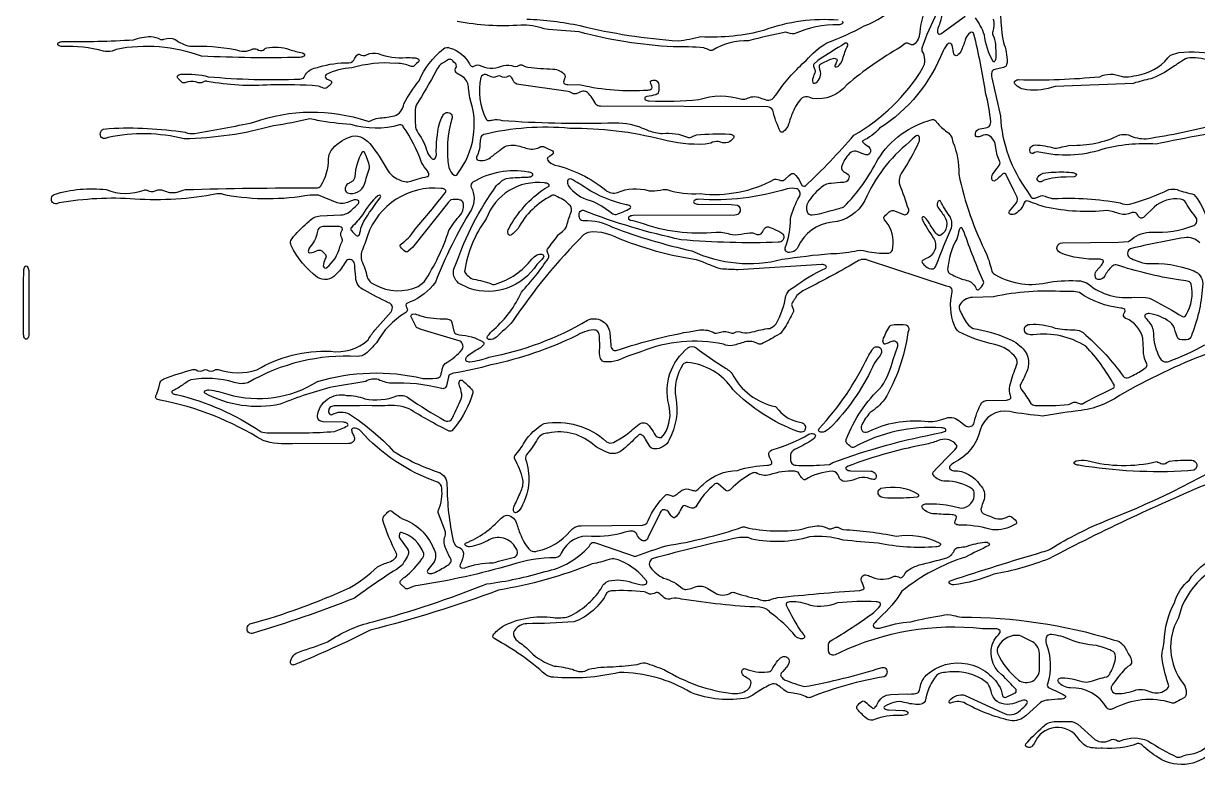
# Model space of a CAD drawing. Header units: metres. Extents: x 4.5 to 22.5, y 0.1 to 24.7.
# Drawn here: x 4.45 to 11.13, y 0.09 to 4.31 of the extents above; entities that cross this region are included whole.
import ezdxf

# ---------------------------------------------------------------- set-up
doc = ezdxf.new("R2010")
doc.units = ezdxf.units.M

msp = doc.modelspace()

# ---------------------------------------------------------------- linework, layer by layer
at = {"layer": 'Layer 1', "color": 0}
for points in [[(10.11172, 4.81127, 0.162), (10.02744, 4.20112, -0.1042), (10.0483, 4.08838, -0.1729), (10.03929, 4.06394), (10.02893, 4.0588), (9.97794, 4.04779, 0.2324), (9.96164, 4.03279, 0.1474), (9.9613, 4.00015), (10.01037, 3.78179, 0.1482), (10.16546, 3.35402), (10.18346, 3.32357, 0.2492), (10.20564, 3.31482), (10.21867, 3.31896), (10.24144, 3.32927, -0.1701), (10.27337, 3.32425, 0.0848), (10.31594, 3.31327, -0.0605), (10.69235, 3.28868, 0.1426), (10.74454, 3.28168, 0.0435), (10.96964, 3.36423, -0.1247), (11.01723, 3.36435, 0.03), (11.11224, 3.33678), (11.13083, 3.31473, -0.1203), (11.22404, 3.03666, -0.1629)], [(11.19144, 2.43217, 0.0406), (10.68864, 2.19247, -0.1293), (10.43656, 2.10423, 0.0078), (10.24951, 2.07627, -0.0202), (10.06395, 2.1012, 0.3982), (9.89577, 1.99533, -0.2188), (9.74542, 1.80959, 0.1077), (9.7216, 1.78849, 0.3521), (9.72293, 1.77608, 0.1646), (9.74467, 1.76522, -0.2633), (9.89321, 1.68488, -0.2877), (9.91774, 1.60147), (9.91038, 1.58297, 0.037), (9.90004, 1.54637, 0.3495), (9.92077, 1.51822, 0.0102), (9.95923, 1.50238, 0.2685), (10.05557, 1.5051, -0.2465), (10.07416, 1.50334, -0.0111), (10.10005, 1.47886, -0.3808), (10.09974, 1.46364), (10.07725, 1.45263, -0.1882), (9.94982, 1.43243, 0.0747), (9.7757, 1.45594, -0.1597), (9.7525, 1.46367, -0.2819), (9.75287, 1.478), (9.759, 1.49297, 0.2818), (9.75937, 1.5073, 0.1599), (9.73617, 1.51503, -0.0152), (9.63596, 1.5202, -0.2264), (9.56694, 1.55373, -0.3477), (9.56694, 1.56911, -0.1627), (9.59008, 1.5769, -0.0743), (9.73969, 1.56366), (9.78678, 1.55287, 0.4359), (9.86202, 1.63658, 0.2129), (9.8515, 1.66112, 0.147), (9.69784, 1.70554, -0.2248), (9.62881, 1.73948, -0.336), (9.62872, 1.75755), (9.65066, 1.78183), (9.72354, 1.85553, 0.0302), (9.75943, 1.89404, 0.3361), (9.75931, 1.91214, 0.3036), (9.67018, 1.94119, -0.0105), (9.60119, 1.91855, 0.0436), (9.14334, 1.79118), (9.13372, 1.78586, 0.4724), (9.13381, 1.77302, 0.159), (9.15695, 1.76531), (9.27217, 1.76247, -0.5244), (9.3018, 1.72299, -0.3085), (9.29379, 1.71612, -0.1233), (9.26954, 1.71943, 0.1712), (9.20615, 1.72469), (9.1852, 1.71693, -0.0692), (9.12534, 1.70421, -0.3436), (9.09078, 1.73298, 0.336), (9.0557, 1.76228, 0.1313), (8.89943, 1.71356, -0.2809), (8.88916, 1.71516, -0.0892), (8.86973, 1.7388), (8.86391, 1.75158, 0.1972), (8.83904, 1.76237, 0.1046), (8.69707, 1.74128, -0.1992), (8.62096, 1.7526, 0.1939), (8.60163, 1.75251, 0.0802), (8.49007, 1.67402, -0.0224), (8.46566, 1.65218, -0.3283), (8.44753, 1.65211), (8.40372, 1.6901, 0.328), (8.38559, 1.69007, 0.0907), (8.27654, 1.56014, -0.2492), (8.25435, 1.55138), (8.24133, 1.55553), (8.21887, 1.5658, 0.39), (8.1973, 1.55676, -0.0235), (8.18443, 1.53189, -0.0937), (8.15628, 1.49755, -0.3328), (8.14715, 1.49817, -0.0891), (8.12754, 1.52211, 0.3635), (8.08939, 1.54198, 0.1828), (8.07164, 1.52177), (8.00617, 1.38735, -0.1832), (7.98841, 1.36712, -0.2159), (7.97013, 1.3682, -0.1719), (7.94588, 1.3949, 0.0609), (7.93579, 1.41123, 0.2109), (7.91153, 1.42144, 0.0531), (7.87323, 1.41492, -0.0832), (7.6839, 1.3919, 0.3344), (7.51136, 1.29571), (7.50297, 1.28161, -0.1984), (7.47779, 1.27047, 0.0816), (7.22735, 1.22969, -0.0317), (6.69625, 1.11179, 0.1), (6.64099, 1.09462, -0.2465), (6.6224, 1.09638), (6.59651, 1.12095, -0.3279), (6.59691, 1.13871, -0.1015), (6.62048, 1.16011, 0.0763), (6.71818, 1.26385, 0.2534), (6.72808, 1.29404, 0.2346), (6.60105, 1.4147, 0.3426), (6.58967, 1.40331, 0.1779), (6.59347, 1.37692), (6.63484, 1.32306, -0.2894), (6.63858, 1.28352, -0.0298), (6.61779, 1.24878), (6.60798, 1.23022), (6.57231, 1.20405, 0.0176), (6.33394, 1.04029, -0.0241), (5.75108, 0.83994, -0.2274), (5.72917, 0.84638, -0.4691), (5.7391, 0.89328, 0.0387), (6.30622, 1.09895, 0.0626), (6.46471, 1.21886, -0.0475), (6.53042, 1.24535, 0.0949), (6.5639, 1.26539, 0.3766), (6.5734, 1.29404, -0.0461), (6.49618, 1.48403, -0.2251), (6.50335, 1.50804, -0.026), (6.52968, 1.5357, -0.3218), (6.54753, 1.53539), (6.55898, 1.52601, 0.0509), (6.60752, 1.4918, -0.2117), (6.78198, 1.32739, -0.3041), (6.78337, 1.24102, -0.0094), (6.7515, 1.20077), (6.74853, 1.19223, 0.3456), (6.75982, 1.18094, 0.1626), (6.78683, 1.18421, 0.0186), (6.85833, 1.22332, 0.1107), (6.88215, 1.24445, 0.2425), (6.88277, 1.26311, -0.0429), (6.85084, 1.3308, -0.1783), (6.84679, 1.38509, 0.1316), (6.85196, 1.41785), (6.81273, 1.52218, -0.2604), (6.81273, 1.54164, 0.1315), (6.8308, 1.66687, 0.3032), (6.80673, 1.70025, -0.1267), (6.36843, 1.9919, 0.1589), (6.33883, 2.00721, 0.2236), (6.31838, 2.00214, 0.2536), (6.31683, 1.99694, 0.0558), (6.32413, 1.97476, -0.058), (6.33341, 1.95066, -0.2248), (6.32661, 1.92913, -0.1723), (6.30214, 1.92006), (5.98162, 1.91867, -0.0868), (5.81366, 1.93634, 0.091), (5.2278, 2.16741, -0.1598), (5.20472, 2.1753, -0.2762), (5.20398, 2.19132, 0.0516), (5.22065, 2.2372), (5.22854, 2.26944, -0.1865), (5.24921, 2.28806, -0.0281), (5.41491, 2.34044, -0.203), (5.43205, 2.33945, 0.3111), (5.47883, 2.33961, -0.1815), (5.4943, 2.33961, 0.3111), (5.54107, 2.33945, -0.2002), (5.55821, 2.34044, 0.1562), (5.77824, 2.33852, -0.1475), (6.19791, 2.44476, 0.2262), (6.41104, 2.51007, -0.0101), (6.44906, 2.56486), (6.54212, 2.66872, 0.2052), (6.54852, 2.70343, 0.1829), (6.52829, 2.72119, -0.0211), (6.39071, 2.79182, -0.3024), (6.34127, 2.86493, -0.0105), (6.33589, 2.93531, 0.5186), (6.29502, 2.9651, 0.1276), (6.27701, 2.94369, -0.0906), (6.22693, 2.87993, -0.3748), (6.12347, 2.86511, -0.1246), (5.9742, 3.04696, -0.1685), (5.97123, 3.0749), (5.98707, 3.0985, -0.0339), (6.07617, 3.18525, -0.1833), (6.13906, 3.21517), (6.25718, 3.2208, 0.2026), (6.31906, 3.24982, 0.0594), (6.35628, 3.28614, 0.3468), (6.35628, 3.30152, 0.2588), (6.33156, 3.30566), (6.30263, 3.29545, -0.1822), (6.23621, 3.28831), (6.1291, 3.33329), (6.08143, 3.33341, -0.0902), (5.60202, 3.33292, 0.1426), (5.54983, 3.33991, -0.0663), (5.08437, 3.3108, 0.0588), (4.65307, 3.28902), (4.63733, 3.284, -0.2274), (4.61542, 3.29044, -0.4723), (4.62545, 3.33725, -0.1045), (4.92115, 3.36413, 0.1819), (5.13647, 3.36138, -0.1994), (5.15361, 3.36039, 0.2509), (5.2003, 3.35822), (5.21518, 3.36311, -0.1282), (5.2566, 3.35603, 0.1613), (5.32482, 3.35006, -0.0334), (5.37141, 3.36416, -0.0086), (6.11654, 3.37422, 0.1991), (6.14172, 3.38536, 0.1463), (6.18631, 3.53918, -0.1336), (6.20094, 3.58642, -0.1458), (6.3065, 3.66308, -0.2384), (6.368, 3.66398, -0.0927), (6.42155, 3.62704, -0.0417), (6.52003, 3.47801, 0.1562), (6.58654, 3.4218, 0.2028), (6.65504, 3.41193), (6.69665, 3.42551, -0.0197), (6.74962, 3.43863, 0.323), (6.75692, 3.44912, 0.1679), (6.74912, 3.47062, -0.056), (6.71509, 3.51928, 0.0723), (6.61207, 3.72236, 0.3789), (6.59047, 3.7326, -0.1451), (6.31333, 3.73538, -0.0269), (6.12298, 3.75719, 0.0864), (6.0792, 3.76685, -0.0248), (5.87405, 3.72768, -0.065), (5.36501, 3.65331, 0.1153), (4.93151, 3.66027), (4.91576, 3.65525, -0.2274), (4.89386, 3.66169, -0.4731), (4.90391, 3.7085), (4.93835, 3.71264, -0.0499), (5.3711, 3.69086, 0.1426), (5.42329, 3.68387, 0.0096), (5.76163, 3.74729, -0.1692), (6.40494, 3.75524, 0.2603), (6.42443, 3.75524), (6.43712, 3.7614, -0.0992), (6.4808, 3.77186, 0.0277), (6.56093, 3.78331, 0.2728), (6.61556, 3.85242, -0.0452), (6.70182, 3.98273, -0.1231), (6.84008, 4.16514, -0.2896), (6.87961, 4.16894, -0.2048), (6.98839, 4.07913, 0.3394), (7.01033, 4.06502, -0.2042), (7.04321, 4.07294, 0.2236), (7.17009, 4.067, -0.1421), (7.22689, 4.06979, 0.2509), (7.27357, 4.07195, -0.1994), (7.29071, 4.07294, 0.0543), (7.32162, 4.06013, 0.0191), (7.46371, 4.05054, -0.2127), (7.53187, 4.01592, -0.2438), (7.5315, 3.9994), (7.52537, 3.98397, 0.2805), (7.525, 3.96961, 0.1599), (7.5482, 3.96188), (7.62301, 3.95983, 0.073), (8.00367, 3.93094, 0.1599), (8.02687, 3.93867, 0.2819), (8.0265, 3.953), (8.02034, 3.96797, -0.2879), (8.01985, 3.98223, -0.4778), (8.06437, 3.97048, -0.1115), (8.06434, 3.91952, -0.2386), (8.04893, 3.90405, -0.0059), (7.99856, 3.89378), (7.989, 3.88951, 0.4745), (7.98913, 3.87677, 0.159), (8.01227, 3.86906, 0.0341), (8.29333, 3.87621, -0.1585), (8.53963, 3.87899, 0.1494), (8.57171, 3.88506, -0.2313), (8.65304, 3.88295), (8.67139, 3.8768, 0.2358), (8.71155, 3.87983, 0.1044), (8.74536, 3.9216, -0.056), (8.90515, 4.0997, -0.0773), (9.02204, 4.19938, 0.0371), (9.23513, 4.29566, 0.2298), (9.5434, 4.6159, 0.3897)], [(9.60861, 4.43915, 0.1135), (9.55135, 4.25816, -0.2237), (9.51747, 4.18908, -0.2401), (9.50092, 4.18945), (9.48499, 4.19558, 0.2387), (9.46834, 4.19604), (9.44282, 4.17535, 0.045), (9.137, 3.96067, -0.2708), (8.94076, 3.88339), (8.92236, 3.88948, 0.2358), (8.8822, 3.88645, 0.1108), (8.82933, 3.8041, 0.0403), (8.80498, 3.7365, -0.1526), (8.77503, 3.69414, -0.3499), (8.75956, 3.69405, -0.0671), (8.71514, 3.81622, 0.2943), (8.68435, 3.83528), (7.73377, 3.83828, -0.1984), (7.70858, 3.84942, 0.0877), (7.6597, 3.91745, 0.1905), (7.63551, 3.92419, 0.0551), (7.59981, 3.91108, -0.1915), (7.58057, 3.90993, 0.0525), (7.54963, 3.92271), (7.26971, 3.962, -0.3205), (7.23564, 3.98845, 0.1482), (7.21934, 4.00983, 0.2598), (7.2112, 4.01063, -0.3304), (7.16492, 4.01023, 0.18), (7.14945, 4.01023), (7.13374, 4.0037, -0.1829), (7.10518, 4.00903, 0.0604), (7.08096, 4.01843, 0.3748), (7.05339, 4.00172, 0.1697), (7.08359, 3.76552, 0.247), (7.09361, 3.75821, 0.1178), (7.11842, 3.76041, -0.1432), (7.17473, 3.75787, 0.0238), (7.77587, 3.74386, -0.0864), (7.9439, 3.72626, 0.0068), (8.01016, 3.69971, 0.0889), (8.08729, 3.68409, -0.1253), (8.23025, 3.66243, 0.2599), (8.24974, 3.66243, -0.0523), (8.28068, 3.67521, -0.0364), (8.46773, 3.68065, -0.1627), (8.49087, 3.67286, -0.347), (8.4909, 3.65751, -0.3716), (8.41767, 3.63465, 0.1799), (8.37226, 3.63363, -0.0848), (8.32969, 3.62265, -0.0796), (8.08389, 3.64969, 0.0609), (7.55937, 3.71298, 0.0819), (7.06942, 3.67765, 0.2337), (7.05339, 3.66144, 0.0629), (7.04847, 3.62661, -0.128), (7.02929, 3.55267, 0.4346), (7.03882, 3.53163, 0.2248), (7.10809, 3.54676, -0.0122), (7.15938, 3.58701, -0.2507), (7.24796, 3.61683, -0.0399), (7.31887, 3.59753, 0.1993), (7.39494, 3.60885, -0.2016), (7.41418, 3.60767, 0.0129), (7.46056, 3.58543, -0.275), (7.46555, 3.57204, -0.275), (7.45617, 3.56127), (7.44602, 3.5552, 0.1293), (7.43237, 3.54261, 0.2885), (7.43231, 3.53373, 0.1392), (7.4746, 3.50378, -0.1173), (7.76387, 3.36116, 0.2543), (7.83159, 3.34839, -0.1723), (8.00577, 3.35931, 0.0953), (8.02526, 3.3568, 0.0284), (8.09014, 3.36466), (8.11142, 3.36466, 0.0912), (8.30194, 3.3418, 0.1546), (8.72522, 3.42325, -0.182), (8.75845, 3.41602, 0.2714), (8.78567, 3.42452), (8.8081, 3.44457), (8.81878, 3.45354, -0.3301), (8.83681, 3.45351), (8.84696, 3.44395, -0.0756), (8.87793, 3.3942, 0.4253), (8.89887, 3.38468, 0.0297), (9.17666, 3.67351, 0.126), (9.56805, 4.05453, 0.2747), (9.56617, 4.15186, -0.1879), (9.56617, 4.17129, -0.0374), (9.65134, 4.37201)], [(9.67655, 4.35902, -0.0717), (9.65681, 4.28691, 0.1288), (9.65248, 4.25922, 0.3456), (9.66377, 4.24792), (9.67231, 4.25089), (9.80989, 4.35092, -0.4043)], [(9.10962, 4.32264, -0.4478), (9.11154, 4.30934, -0.1754), (9.08834, 4.3016, 0.111), (8.83753, 4.25024, -0.1176), (8.78982, 4.2603, 0.0141), (8.57672, 4.21157, 0.1482), (8.37337, 4.15753, -0.194), (8.354, 4.15743, 0.0523), (8.32307, 4.17021, 0.0327), (8.14719, 4.17705, -0.0534), (7.61271, 4.26132, -0.0073), (7.41322, 4.2784, 0.1001), (7.28016, 4.30002, -0.0644), (6.91946, 4.32044, 0.1873)], [(7.31422, 4.33409, -0.0438), (7.61766, 4.29721, 0.043), (8.1767, 4.21095, 0.0373), (8.30552, 4.23527, 0.0805), (8.66975, 4.27323, -0.108), (9.08648, 4.33034, -0.159)], [(9.86759, 4.34077, -0.0736), (9.91755, 4.24585, 0.0892), (9.96603, 4.09624, 0.4724), (9.97887, 4.09633, 0.1593), (9.98654, 4.11947, 0.0084), (9.98469, 4.18924, 0.1098), (9.96835, 4.24468, -0.1684), (9.96925, 4.26485, 0.1468), (9.97123, 4.33362)], [(11.14608, 3.06175, 0.2427), (11.05735, 3.09089, 0.0179), (10.75098, 3.02797, 0.3632), (10.73585, 2.99004, 0.1829), (10.75608, 2.97228, 0.0662), (10.84246, 2.9432, -0.1117), (11.11075, 2.90217, -0.3125), (11.16198, 2.82966, -0.0827), (11.10079, 2.54222, -0.2384), (11.0808, 2.51196, -0.1126), (11.02982, 2.51196, -0.1964), (11.02048, 2.51997, -0.0556), (11.00556, 2.55926, 0.1891), (10.97515, 2.61198, 0.1088), (10.85787, 2.65907, 0.1771), (10.83535, 2.65192, 0.3372), (10.83525, 2.63645, -0.0063), (10.85524, 2.61155, -0.1834), (10.88153, 2.54918, 0.1301), (10.91789, 2.40829, 0.192), (10.93651, 2.38781, 0.1629), (10.96918, 2.387, 0.0355), (11.17386, 2.48068, 0.0932)], [(11.23432, 1.70867, 0.0231), (10.28645, 1.26434, -0.0484), (9.97256, 1.17605, -0.0624), (9.74467, 1.11572, -0.1614), (9.72163, 1.12333, -0.4802), (9.7216, 1.13611), (9.73038, 1.14109, -0.0052), (10.24772, 1.30308, 0.0995), (10.29369, 1.31898, -0.0429), (10.62219, 1.48548, 0.0481), (11.44512, 1.90005, 0.0641)], [(11.38588, 1.2576, 0.3134), (11.02437, 0.92861, 0.309), (11.0516, 0.55492, -0.1743), (11.06858, 0.49907, -0.2122), (11.05813, 0.47457), (11.04461, 0.46681, 0.0077), (11.00303, 0.44499, -0.1952), (10.98369, 0.44493, 0.2004), (10.65489, 0.41192), (10.6392, 0.40691, -0.2565), (10.61662, 0.41545, 0.2773), (10.4094, 0.52992, -0.2235), (10.34038, 0.56373, -0.3477), (10.34038, 0.57911, -0.1651), (10.36342, 0.58681, -0.0868), (10.47455, 0.56568, 0.1227), (10.52223, 0.56568, -0.03), (10.61724, 0.59325, 0.1589), (10.63577, 0.61531, 0.1186), (10.6664, 0.70846, 0.3099), (10.64298, 0.74119, 0.0634), (10.55688, 0.77052, -0.0812), (10.40587, 0.80486, 0.0751), (10.30096, 0.83369, 0.3537), (10.27101, 0.81529, 0.1476), (10.27067, 0.78265, -0.1746), (10.27773, 0.55173, 0.3833), (10.28797, 0.53017, -0.0111), (10.37818, 0.48648, -0.4718), (10.37806, 0.47364, -0.1587), (10.35492, 0.46594, 0.0149), (10.28456, 0.46065, 0.1356), (10.23825, 0.44626), (10.15633, 0.37353, -0.2484), (10.06522, 0.34429, -0.072), (9.80271, 0.44586, 0.2019), (9.72608, 0.44218, -0.4897), (9.71822, 0.45007), (9.72156, 0.4582, -0.3031), (9.81066, 0.48704), (10.02033, 0.39027, 0.3694), (10.12446, 0.40369, 0.0596), (10.16162, 0.43989, 0.3434), (10.16162, 0.45527, 0.221), (10.14105, 0.46043, 0.0194), (10.1077, 0.44899, -0.2533), (9.9914, 0.45254, -0.1634), (9.95709, 0.51101, 0.0874), (9.93831, 0.55411), (9.90357, 0.58124, 0.1661), (9.69567, 0.61763, 0.2675), (9.635, 0.58548, 0.0955), (9.58139, 0.45412, -0.2969), (9.5507, 0.43516, -0.0626), (9.46361, 0.44691, 0.1532), (9.40368, 0.44713, 0.0467), (9.35028, 0.42461, 0.4724), (9.35038, 0.41177, 0.1586), (9.37342, 0.40406), (9.45782, 0.40128, -0.1586), (9.48087, 0.39358, -0.4821), (9.48087, 0.38083), (9.47202, 0.37591, -0.0684), (9.4379, 0.37204, 0.1146), (9.29367, 0.34995, -0.234), (9.25323, 0.35268, -0.0522), (9.19556, 0.40904, -0.3223), (9.19526, 0.4269, -0.0906), (9.22124, 0.45288, -0.3211), (9.23903, 0.4526), (9.24971, 0.44363, 0.0141), (9.28275, 0.41461, 0.3186), (9.29246, 0.4152, 0.1037), (9.30991, 0.43649, -0.2995), (9.3875, 0.49267), (9.47351, 0.49558, 0.0889), (9.53424, 0.5, 0.2344), (9.55045, 0.516), (9.55394, 0.53122, -0.155), (9.58798, 0.60209, -0.5007), (10.01559, 0.51745, -0.0084), (10.02299, 0.4854, 0.4437), (10.04418, 0.47711, -0.0139), (10.09028, 0.49932, 0.4337), (10.09974, 0.52014, 0.0135), (10.01912, 0.60401, -0.3659), (9.97497, 0.80173, -0.0092), (10.00693, 0.84208, 0.3392), (10.00681, 0.85755, 0.1627), (9.98367, 0.86534, 0.0133), (9.90809, 0.86661, 0.1377), (9.09431, 0.72946, -0.1075), (9.06139, 0.71622, -0.2285), (9.03945, 0.72269), (9.03441, 0.73302, -0.0742), (9.03231, 0.77157, -0.1873), (9.04159, 0.79499, 0.0212), (9.29023, 0.95853, 0.0327), (9.32631, 0.99676, 0.3433), (9.32618, 1.01223, 0.1627), (9.30304, 1.02003, 0.0417), (9.08385, 1.01288, -0.1528), (8.92916, 0.99908, 0.1034), (8.81655, 1.01994, 0.1653), (8.79347, 1.01223, 0.2912), (8.79285, 0.99621, 0.0319), (8.87252, 0.85504, 0.0061), (8.89318, 0.82952), (8.89615, 0.82098, -0.3456), (8.88486, 0.80969, -0.2307), (8.84377, 0.82373, 0.0726), (8.7018, 0.95729, 0.2182), (8.64058, 0.98888, -0.0312), (8.19566, 1.03537, 0.1432), (8.13933, 1.03791, -0.2575), (8.09654, 1.04234, 0.0139), (8.06347, 1.07142, 0.2376), (8.04689, 1.07092, -0.1826), (8.01366, 1.06365, 0.0543), (7.98275, 1.07646, 0.0372), (7.79564, 1.08175, 0.1984), (7.77046, 1.07061, -0.1883), (7.58251, 0.90547, -0.0151), (7.31472, 0.89492, 0.2303), (7.2466, 0.85888, 0.2516), (7.24066, 0.82407, 0.1347), (7.27005, 0.79004, -0.0625), (7.33545, 0.73556, 0.1193), (7.47021, 0.65382, -0.0497), (7.57413, 0.63554, 0.2726), (7.66843, 0.63548, -0.0607), (7.80687, 0.65017, 0.0146), (7.9439, 0.66344, -0.0874), (7.98767, 0.6731, -0.0075), (8.09933, 0.63322, 0.1097), (8.48614, 0.49774, 0.159), (8.5606, 0.51241, 0.3547), (8.59046, 0.56871, 0.1405), (8.58631, 0.57419, 0.0294), (8.55955, 0.5921, -0.0928), (8.54226, 0.60714, -0.3845), (8.54572, 0.63628, -0.2905), (8.55921, 0.63885, 0.1317), (8.68435, 0.62078, 0.1987), (8.70954, 0.63192, -0.0191), (8.73676, 0.67619, -0.181), (8.76962, 0.70592, -0.4156), (8.80628, 0.69166, -0.2308), (8.80071, 0.65791, -0.0122), (8.76241, 0.6128, 0.3348), (8.76256, 0.59476, 0.1019), (8.78561, 0.57413, 0.0176), (8.89467, 0.53682, 0.0311), (9.33673, 0.64603, -0.2274), (9.35864, 0.63959, -0.4723), (9.34861, 0.59278, 0.0555), (8.93024, 0.47596, -0.194), (8.91088, 0.47587, 0.0918), (8.83097, 0.49929), (8.80516, 0.50368, -0.1252), (8.76993, 0.52546, 0.009), (8.74276, 0.54548, 0.2885), (8.70319, 0.54925, 0.0244), (8.62935, 0.50808, -0.0432), (8.57199, 0.47287, -0.1405), (8.24829, 0.50378, 0.1391), (7.83979, 0.61682, -0.0755), (7.46817, 0.58991, -0.1408), (7.42176, 0.60537, 0.0581), (7.13237, 0.8086, -0.4326), (7.12275, 0.82952, -0.0613), (7.17618, 0.8792, -0.1558), (7.46573, 0.92944, 0.0896), (7.55272, 0.93526, 0.1349), (7.73652, 1.09174, -0.2389), (7.78259, 1.13852, -0.1365), (7.91265, 1.12976, 0.0723), (7.97338, 1.11628, 0.1769), (7.9959, 1.12342, 0.3448), (7.99599, 1.13889, 0.1236), (7.85198, 1.25113, 0.1969), (7.78299, 1.2606, -0.042), (7.68603, 1.23505, -0.0551), (7.15437, 1.08611), (7.15437, 1.08611, -0.0291), (6.42322, 0.8582, -0.0224), (5.99131, 0.66162, -0.2901), (5.97537, 0.66214, -0.2245), (5.9703, 0.68259, -0.2572), (6.02029, 0.73528, 0.013), (6.18101, 0.79103, -0.094), (6.43795, 0.90534, 0.0279), (7.08789, 1.12166, 0.0416), (7.4196, 1.19213, 0.1672), (7.66917, 1.33494), (7.67755, 1.34896, -0.2564), (7.70014, 1.3575, -0.0051), (7.92091, 1.28024, 0.2604), (7.94034, 1.28024, -0.0143), (8.10879, 1.33825, 0.0415), (8.53963, 1.44322, -0.2603), (8.55912, 1.44322, 0.0902), (8.88115, 1.43215, -0.0835), (8.98002, 1.45142, -0.1072), (9.0346, 1.4349, 0.1991), (9.05174, 1.43589), (9.06795, 1.44226, -0.1991), (9.08509, 1.44325, 0.0543), (9.11599, 1.43045, -0.0347), (9.4164, 1.39345, -0.1606), (9.66659, 1.35273, -0.4724), (9.6665, 1.33989, -0.159), (9.64335, 1.33219, -0.0711), (9.31427, 1.3532, -0.0074), (9.11479, 1.37027, 0.1029), (8.92424, 1.38902, -0.1241), (8.59655, 1.37643), (8.57409, 1.38605), (8.52465, 1.38605, 0.0137), (8.02848, 1.26453, 0.4616), (8.01975, 1.21466, 0.1147), (8.09388, 1.15371, -0.1196), (8.2013, 1.09518, 0.16), (8.21986, 1.0902, 0.0735), (8.26014, 1.09852), (8.27864, 1.10588, -0.2393), (8.34491, 1.09487), (8.38256, 1.07173, 0.2963), (8.47778, 1.07197, -0.1873), (8.49724, 1.07197, 0.0366), (8.62619, 1.03788, 0.172), (8.69701, 1.02974, -0.0338), (8.7436, 1.04385, -0.0073), (9.21023, 1.08469, 0.1626), (9.2334, 1.09249, 0.2525), (9.23498, 1.09778, 0.0566), (9.22774, 1.11996, -0.0575), (9.21846, 1.14406, -0.2719), (9.22715, 1.1672, -0.2721), (9.25162, 1.17085, -0.0073), (9.2804, 1.16055, 0.2372), (9.40585, 1.16482, -0.2042), (9.43873, 1.1569, 0.2443), (9.44767, 1.15764, 0.1049), (9.462, 1.17162, -0.1047), (9.4856, 1.19959, -0.0453), (9.54797, 1.22938, 0.0165), (9.7047, 1.27007, 0.2233), (9.75077, 1.31845, -0.1936), (9.77555, 1.32937, 0.0332), (9.81849, 1.33491, -0.0486), (9.92244, 1.35969, -0.1733), (9.94496, 1.35264, -0.4715), (9.94503, 1.3398, 0.0051), (9.81243, 1.27424, 0.095), (9.45021, 1.07965, -0.0664), (9.32426, 0.92982, 0.0293), (9.28838, 0.89139, 0.4898), (9.29726, 0.871, 0.1399), (9.32956, 0.87097, -0.0548), (9.49993, 0.90618, -0.0215), (9.67646, 0.94185, -0.1603), (9.74266, 0.94188, 0.0214), (9.79055, 0.9322, -0.0761), (10.65213, 0.80387), (10.67763, 0.79842, -0.0865), (10.71218, 0.77114, -0.0119), (10.74383, 0.71542, -0.1147), (10.75717, 0.68266, -0.2522), (10.74872, 0.65998), (10.73551, 0.65082, 0.0529), (10.67014, 0.57623), (10.64941, 0.54981, 0.2965), (10.64394, 0.51583, 0.2964), (10.67274, 0.49703, 0.0872), (10.78393, 0.5181, -0.1223), (10.83169, 0.5181), (10.87674, 0.50381, 0.2573), (10.95702, 0.52293, 0.1972), (10.96906, 0.54198, -0.0391), (10.93394, 0.67916, -0.136), (10.93376, 0.74518, 0.0204), (10.94347, 0.79304, -0.1178), (11.00089, 1.01397, -0.1393), (11.08631, 1.14511, -0.2869), (11.42436, 1.29757, -0.1528)], [(11.23759, 0.18942, -0.3875), (10.90922, 0.13283, -0.0507), (10.81555, 0.20514, 0.1767), (10.79089, 0.2129, -0.1116), (10.59202, 0.18701, -0.0934), (10.50688, 0.19456, -0.1313), (10.45741, 0.23787, 0.2829), (10.32253, 0.30361, 0.2829), (10.20301, 0.21287, -0.0908), (10.18662, 0.19468, -0.3818), (10.1558, 0.19827, -0.3427), (10.15463, 0.21077, -0.0316), (10.25273, 0.30806, -0.1833), (10.3156, 0.33798, 0.0075), (10.40401, 0.33919, -0.1408), (10.45042, 0.32372), (10.54753, 0.23542, 0.2822), (10.64335, 0.23672, -0.1819), (10.6767, 0.22933, 0.1991), (10.69384, 0.22834, -0.2058), (10.85054, 0.22883, 0.0308), (11.01475, 0.13565, 0.1602), (11.0468, 0.14174, -0.0863), (11.09027, 0.15307, 0.2759), (11.23005, 0.25887, -0.1389)]]:
    msp.add_lwpolyline(points, format="xyb", dxfattribs=at)
for points in [[(5.46416, 4.12371, 0.1355), (4.97687, 4.16235), (4.9544, 4.15276, -0.139), (4.90497, 4.15276, 0.0795), (4.67102, 4.17844, -0.159), (4.64788, 4.18614, -0.4821), (4.64788, 4.19889, -0.159), (4.67102, 4.20659, 0.017), (5.07583, 4.21652, -0.0835), (5.17471, 4.2358, -0.1052), (5.22932, 4.21931, 0.1686), (5.24949, 4.2202, -0.2056), (5.31412, 4.21875, 0.1039), (5.39656, 4.17986, -0.0526), (5.65579, 4.16229, 0.2489), (5.75522, 4.16579, -0.1819), (5.78857, 4.15839, 0.3459), (5.82174, 4.16359, -0.1381), (5.83433, 4.17123, -0.1342), (5.96359, 4.16142, 0.0233), (6.03805, 4.14203), (6.04684, 4.13704, -0.48), (6.04681, 4.12427, -0.159), (6.02367, 4.11656, -0.0183), (5.46416, 4.12371)], [(9.77338, 3.452, 0.0634), (9.93352, 2.99421, -0.0321), (9.96198, 2.89809, 0.1865), (9.98265, 2.87947, 0.1945), (10.29041, 2.8382, -0.0477), (10.46589, 2.84513, -0.1116), (10.51022, 2.82758, 0.2098), (10.7761, 2.75315), (10.83593, 2.75111, -0.1391), (10.8815, 2.7348, -0.0259), (11.04612, 2.64214, 0.4303), (11.06704, 2.6518, 0.1872), (11.0972, 2.82613, 0.2384), (11.08111, 2.84225, 0.0435), (11.02357, 2.85088, -0.0407), (10.6694, 2.93713, 0.2042), (10.64564, 2.92742, 0.0913), (10.60505, 2.8734, -0.353), (10.5652, 2.85286), (10.55539, 2.85728), (10.55091, 2.86712, -0.2491), (10.55647, 2.90087), (10.58577, 2.93522, 0.098), (10.59641, 2.95369, 0.2853), (10.59462, 2.9613, 0.1627), (10.57148, 2.96909, -0.1055), (10.34879, 3.00581, -0.3542), (10.33343, 3.03976, -0.3543), (10.36346, 3.06184), (10.68227, 3.06509), (10.73928, 3.06995), (10.75775, 3.08242, -0.1705), (10.87204, 3.12282, 0.1065), (11.11214, 3.1605, 0.4811), (11.1209, 3.21044, -0.0401), (11.06079, 3.29811, 0.1987), (11.0356, 3.30925, 0.2372), (10.88608, 3.26368), (10.82817, 3.20864, -0.4854), (10.7954, 3.21291, 0.4587), (10.75454, 3.2315, -0.1753), (10.69105, 3.22628, 0.0509), (10.61854, 3.2453, -0.0802), (10.26733, 3.2651, -0.0275), (10.16796, 3.29944, 0.3807), (10.14637, 3.28923, -0.1561), (10.0965, 3.22665, -0.1798), (10.07014, 3.22281, -0.3456), (10.05884, 3.2341), (10.06178, 3.24258), (10.09993, 3.28775, 0.2293), (10.10754, 3.31225, 0.1096), (10.0943, 3.34511, -0.0061), (10.04075, 3.45351, 0.3436), (10.02525, 3.45354, 0.0145), (9.99227, 3.42452, -0.1322), (9.97315, 3.41261, -0.3456), (9.96186, 3.4239, -0.1779), (9.96566, 3.45029), (9.98673, 3.47817, 0.0544), (10.00715, 3.51102, 0.2067), (10.00758, 3.52164, -0.0937), (9.98441, 3.60121), (9.98005, 3.62707, 0.1702), (9.94905, 3.66989, 0.3078), (9.90094, 3.66884, -0.1339), (9.87795, 3.66506, -0.3098), (9.86972, 3.67205, -0.3984), (9.88516, 3.70754), (9.93612, 3.71849), (9.94648, 3.72363, 0.1727), (9.95548, 3.74807, 0.0487), (9.92609, 3.91408, 0.0227), (9.86013, 4.24901, 0.4842), (9.83965, 4.25776, 0.1524), (9.80971, 4.21544, -0.0336), (9.78557, 4.15032, -0.0998), (9.76503, 4.12727, -0.4963), (9.74536, 4.1367), (9.73558, 4.18645, 0.4961), (9.7159, 4.19592, 0.1346), (9.68413, 4.15412, -0.1578), (9.323, 3.71305, -0.1042), (9.2266, 3.64211, 0.3722), (9.2261, 3.63586, 0.106), (9.24064, 3.62289), (9.25116, 3.61596, -0.3496), (9.27028, 3.57865), (9.26582, 3.56888, -0.2274), (9.24401, 3.56244, -0.0252), (9.19962, 3.58008, 0.2529), (9.16064, 3.57711, 0.1207), (9.10894, 3.50273, 0.4088), (9.11689, 3.46833, -0.0292), (9.14331, 3.45113, -0.1426), (9.14733, 3.4459, -0.5171), (9.11748, 3.40506, 0.0101), (9.04706, 3.39971, 0.2053), (8.98429, 3.37085, 0.0805), (8.91354, 3.28985, 0.1557), (8.90976, 3.2385, 0.3537), (8.93971, 3.22009, 0.0527), (9.04725, 3.24629, 0.0376), (9.12011, 3.266, 0.0737), (9.31356, 3.53661, -0.189), (9.62238, 3.76341, -0.3144), (9.64759, 3.74838, 0.083), (9.70591, 3.69386, -0.1145), (9.73403, 3.66014), (9.73948, 3.63465, -0.116), (9.77338, 3.452)], [(8.97198, 4.09896), (8.94813, 4.0778, 0.2405), (8.9485, 4.06128), (8.95475, 4.04531, -0.2075), (8.95465, 4.02818, 0.0518), (8.94132, 3.99306), (8.94086, 3.98075, 0.2763), (8.9483, 3.97073, 0.276), (8.96063, 3.97255, 0.3451), (8.98352, 4.04572, -0.1177), (8.98129, 4.07041, -0.2442), (8.98859, 4.08049), (9.04375, 4.10601), (9.05836, 4.11106, -0.2171), (9.07884, 4.10595, -0.2871), (9.07837, 4.09172, -0.0201), (9.0682, 4.06942, 0.4642), (9.07627, 4.06199), (9.08444, 4.06533, 0.1649), (9.11364, 4.10877, -0.052), (9.14136, 4.18265, 0.3192), (9.13934, 4.19458, 0.3192), (9.12741, 4.1966, 0.0162), (8.97198, 4.09896)], [(10.32135, 3.95195, -0.119), (10.16097, 3.9323, -0.2127), (10.09288, 3.96686, -0.3477), (10.09288, 3.98223, -0.1627), (10.11602, 3.99003, 0.0298), (10.57556, 4.00667, -0.2182), (10.69755, 4.00887, 0.0943), (10.72375, 4.00556, 0.0397), (10.78541, 4.01435, 0.1857), (10.96429, 4.11338), (10.97958, 4.12903), (11.02598, 4.1445, -0.077), (11.25619, 4.13086, 0.2162), (11.37613, 4.13055, -0.0194), (11.40948, 4.14199, -0.2167), (11.43006, 4.13692, -0.4678), (11.43006, 4.12417, -0.2124), (11.21854, 4.09277, 0.1029), (11.08786, 4.11356, 0.1325), (11.04352, 4.09602, -0.0061), (10.98743, 4.0593, -0.0759), (10.86647, 3.99464, 0.0314), (10.76833, 3.96902), (10.32135, 3.95195)], [(5.50209, 4.00689, 0.0324), (6.02373, 3.99297, 0.1969), (6.0486, 4.00377, -0.2233), (6.09467, 4.05215, 0.0167), (6.13229, 4.06218, -0.0777), (6.30217, 4.08578, 0.321), (6.33623, 4.1122, -0.1483), (6.3525, 4.13355, -0.2574), (6.36067, 4.13438, 0.2897), (6.40609, 4.13256, -0.1709), (6.46957, 4.13782, 0.1068), (6.62723, 4.11508, -0.0174), (6.67521, 4.11437, -0.1759), (6.69841, 4.10663, -0.4279), (6.69854, 4.09126), (6.68746, 4.08188, -0.017), (6.67103, 4.06638, -0.2089), (6.66364, 4.06437, -0.0679), (6.6418, 4.07068, 0.1064), (6.5673, 4.08272, 0.0909), (6.3185, 4.05667, 0.1105), (6.17337, 4.01868, 0.3343), (6.16784, 4.00785, 0.2878), (6.18436, 3.9913, -0.0767), (6.19979, 3.98257, -0.4324), (6.20184, 3.9671, -0.0346), (6.1847, 3.95058, -0.2614), (6.15744, 3.94087, 0.0524), (6.1265, 3.95365, 0.0232), (5.85781, 3.96048, -0.0662), (5.49634, 3.98013, 0.1994), (5.4792, 3.97914, -0.2019), (5.44501, 3.97261, 0.1644), (5.3857, 3.97707, -0.0558), (5.3616, 3.97165, -0.1807), (5.35393, 3.97357, -0.0177), (5.33753, 3.98904), (5.32807, 3.99804, -0.3898), (5.3285, 4.01317, -0.1624), (5.35164, 4.02097, -0.0786), (5.50209, 4.00689)], [(6.9904, 3.88651), (6.98335, 3.94133, 0.2156), (6.95362, 4.00377, 0.0357), (6.91826, 4.02406, -0.3923), (6.9099, 4.05345, 0.2398), (6.91216, 4.0778, 0.0344), (6.88763, 4.10209, 0.2935), (6.86913, 4.10372, 0.0169), (6.82424, 4.07619, 0.0805), (6.79834, 4.04067, -0.0272), (6.68431, 3.84558, 0.1078), (6.67997, 3.78906, 0.0083), (6.68047, 3.73124, 0.1392), (6.69677, 3.6857, -0.0926), (6.74689, 3.58178, 0.1379), (6.77684, 3.53946, 0.3477), (6.79222, 3.53946, 0.1627), (6.80001, 3.5626, -0.0617), (6.81783, 3.74117, -0.0081), (6.83414, 3.78018, -0.1831), (6.85189, 3.80041, -0.2793), (6.87918, 3.79843, -0.2794), (6.89007, 3.77331, 0.1183), (6.87129, 3.48965, 0.1531), (6.90059, 3.44664, 0.4262), (6.92147, 3.45611, 0.2528), (6.9904, 3.88651)], [(10.89697, 3.62382, 0.0809), (10.58788, 3.59261, -0.1369), (10.22977, 3.57794, 0.1873), (10.19707, 3.5707, -0.4614), (10.1791, 3.57921, -0.5266), (10.20868, 3.61862, -0.0721), (10.31779, 3.59963, 0.0811), (10.36141, 3.6069, -0.0213), (10.4093, 3.61658, 0.1209), (10.69028, 3.67543, -0.1389), (10.73972, 3.67543, 0.1277), (10.84017, 3.65408, 0.0306), (11.25486, 3.73978, -0.2274), (11.27676, 3.73334, -0.4731), (11.26671, 3.68653), (11.25217, 3.6835, 0.0395), (11.15638, 3.67351, 0.009), (10.89697, 3.62382)], [(8.25476, 3.01618, 0.1764), (8.76807, 2.96835, -0.0152), (9.04493, 3.00086, 0.0494), (9.1814, 3.01469, -0.1603), (9.24742, 3.01469, 0.0692), (9.3668, 3.00223, 0.2773), (9.39672, 3.02054), (9.3987, 3.0366, 0.2133), (9.35956, 3.18191), (9.35025, 3.19342, -0.3218), (9.34994, 3.21127, -0.026), (9.3776, 3.2376, -0.2251), (9.40152, 3.24478), (9.46058, 3.22213, 0.5415), (9.48882, 3.25047, 0.0069), (9.43774, 3.39436, -0.181), (9.45052, 3.46208, 0.0414), (9.54674, 3.63474, 0.1626), (9.55002, 3.66175, 0.3456), (9.53872, 3.67304), (9.53018, 3.67007, 0.0294), (9.49176, 3.63419, 0.1223), (9.23866, 3.30213, -0.257), (9.0527, 3.17872, 0.271), (8.85785, 3.03715, -0.3313), (8.80182, 3.00752), (8.79199, 3.012, -0.2274), (8.78555, 3.03391, 0.0984), (8.81599, 3.19886, -0.0653), (8.86611, 3.32537, 0.4644), (8.85361, 3.36815, 0.1276), (8.79647, 3.3689, -0.0911), (8.2907, 3.3094, 0.159), (8.26756, 3.3017, 0.4821), (8.26756, 3.28895, 0.159), (8.2907, 3.28125), (8.47884, 3.27952), (8.51327, 3.27537, -0.3553), (8.52874, 3.2415, -0.3554), (8.49873, 3.21944), (7.91945, 3.21659, 0.159), (7.89631, 3.20889, 0.48), (7.89628, 3.19611), (7.90507, 3.19113, -0.0201), (7.95757, 3.17811, 0.1134), (8.39243, 3.12304, -0.0755), (8.46983, 3.1119, 0.131), (8.53514, 3.11119, -0.0851), (8.60215, 3.11768), (8.61985, 3.11165, 0.4625), (8.65861, 3.12796, -0.0692), (8.66786, 3.14367, -0.2551), (8.69014, 3.15187, -0.0618), (8.7221, 3.13885), (8.75461, 3.12335, -0.1536), (8.77602, 3.10565, -0.5189), (8.74623, 3.06475, -0.0295), (8.19381, 3.07898, -0.0397), (7.63826, 3.24478, 0.3954), (7.61187, 3.22856, 0.5412), (7.64096, 3.1885, -0.1341), (7.80223, 3.15147, 0.0381), (8.25476, 3.01618)], [(6.41976, 3.48584, 0.1184), (6.41274, 3.52383, 0.0341), (6.3955, 3.56764), (6.39021, 3.57726, 0.4602), (6.37728, 3.57726, 0.1086), (6.33592, 3.43869, -0.2651), (6.31887, 3.4097, -0.0131), (6.30115, 3.3999, 0.1553), (6.28428, 3.38294, 0.4179), (6.29456, 3.34517, 0.404), (6.39142, 3.39594, -0.0169), (6.41976, 3.48584)], [(6.12298, 2.27219, -0.1312), (6.7223, 2.29076, 0.0261), (6.79717, 2.29131, 0.1705), (6.8217, 2.30041, 0.0865), (6.8294, 2.32374, 0.019), (6.83522, 2.34938, -0.214), (6.85913, 2.38109, 0.0931), (6.9443, 2.45216, 0.4616), (6.93558, 2.50203), (6.71339, 2.56947), (6.68768, 2.58092), (6.6581, 2.63596), (6.65563, 2.6449, -0.3415), (6.66701, 2.65628), (6.67926, 2.65699, -0.02), (6.71264, 2.64552, 0.0657), (6.85904, 2.62872, -0.1705), (6.88357, 2.61962), (6.88871, 2.60926), (6.89972, 2.55827), (6.90486, 2.54791, 0.1673), (6.9293, 2.53872, -0.1168), (7.06784, 2.49733, -0.3451), (7.06778, 2.48186, -0.1078), (7.04399, 2.46079, 0.014), (6.97694, 2.41723, 0.1287), (6.96608, 2.40099, 0.2873), (6.96816, 2.39186, 0.1769), (6.99068, 2.38471, 0.0502), (7.0984, 2.41076, 0.088), (7.66042, 2.62173, -0.5155), (7.78748, 2.55011), (7.79286, 2.47972, 0.1723), (7.80195, 2.45528, 0.2313), (7.82389, 2.44869, -0.0443), (8.30033, 2.56629, -0.152), (8.38494, 2.54868, 0.1362), (8.41758, 2.55394, -0.1644), (8.47689, 2.54949, 0.187), (8.49489, 2.54961, -0.2518), (8.54155, 2.55181, 0.1464), (8.59773, 2.55447, -0.0446), (8.69741, 2.57495, 0.1457), (8.73339, 2.60084, 0.0947), (8.78973, 2.76107, -0.1391), (8.81516, 2.79751), (8.83486, 2.80874, -0.0584), (9.0169, 2.91761, 0.4728), (9.01681, 2.93045, 0.159), (8.99367, 2.93815), (8.51865, 2.90883, -0.0153), (8.4293, 2.91229, -0.0915), (8.38141, 2.92627, -0.0075), (8.31521, 2.95288, 0.082), (8.26753, 2.96708, -0.0662), (7.78924, 3.10744), (7.7416, 3.12121), (7.69089, 3.12359, 0.159), (7.63833, 3.10809, 0.0477), (7.23434, 2.61489, -0.0214), (7.14187, 2.52594, -0.2413), (7.10014, 2.51125, -0.3456), (7.08884, 2.52254), (7.09181, 2.53108, -0.0293), (7.1277, 2.5695, 0.1111), (7.28415, 2.78164, 0.0447), (7.43915, 2.9768, 0.2387), (7.43869, 2.99344), (7.43256, 3.0094, -0.2386), (7.4321, 3.02605, 0.0174), (7.48998, 3.10061, -0.1252), (7.51804, 3.12585, 0.1824), (7.54276, 3.16087, -0.0337), (7.56565, 3.23194, 0.2453), (7.56271, 3.27188, 0.1206), (7.48958, 3.32289), (7.47618, 3.33032, 0.2704), (7.45694, 3.33032, 0.1552), (7.2651, 3.14367, -0.053), (7.22825, 3.10624), (7.21971, 3.10324, -0.3456), (7.20842, 3.11453, -0.1626), (7.2117, 3.14154, -0.1234), (7.41715, 3.3702), (7.43912, 3.38167, 0.4716), (7.439, 3.39451, 0.159), (7.41585, 3.40222, 0.3532), (7.08448, 3.19787, 0.1289), (6.96123, 2.89701, 0.1885), (7.01107, 2.85465, -0.0498), (7.1165, 2.82712, 0.2603), (7.13596, 2.82712, 0.155), (7.34269, 2.96795, -0.0587), (7.37341, 2.99276, -0.1789), (7.39986, 2.9966, -0.3456), (7.41115, 2.9853), (7.40818, 2.97676, -0.0294), (7.37229, 2.93834, -0.3422), (6.98885, 2.80215), (6.92676, 2.83287, -0.3194), (6.90087, 2.91786), (6.91129, 2.93961, -0.0745), (7.14271, 3.38715, -0.0054), (7.17547, 3.41626, -0.1379), (7.22268, 3.43065, -0.0178), (7.32304, 3.43594, 0.159), (7.34618, 3.44364, 0.4821), (7.34618, 3.45639, 0.159), (7.32304, 3.46409, 0.1763), (7.00788, 3.40723, 0.3673), (6.99835, 3.3784, -0.2432), (6.99987, 3.25109, 0.0446), (6.79457, 2.8381, -0.1454), (6.65012, 2.72506), (6.62772, 2.71395, 0.2779), (6.62815, 2.69953, 0.0535), (6.63499, 2.68441, -0.3383), (6.62088, 2.66247, 0.1309), (6.45945, 2.49259, -0.0202), (6.39761, 2.43069, -0.1408), (6.3512, 2.41522, 0.1483), (5.72763, 2.26536, -0.1563), (5.64954, 2.26774, 0.1167), (5.4021, 2.28154, 0.0505), (5.34815, 2.2476, -0.0652), (5.30703, 2.22433), (5.29747, 2.21898, 0.4728), (5.29756, 2.20614, 0.1558), (5.32061, 2.19835, -0.0903), (5.80259, 1.98714, 0.0896), (5.88958, 1.98132, 0.0243), (6.22071, 1.98819, 0.0288), (6.2944, 2.02042, 0.4728), (6.29431, 2.03326, 0.159), (6.27117, 2.04097), (6.15596, 2.04381, -0.1736), (6.13142, 2.053, -0.1877), (6.12288, 2.07689, -0.4424), (6.28957, 2.19401, -0.0901), (6.39229, 2.17465, 0.1393), (6.57559, 2.19043, -0.2543), (6.64331, 2.17762, 0.0178), (6.84691, 2.0505, 0.3189), (6.88432, 2.05517, 0.065), (6.90115, 2.08679, 0.0275), (6.9456, 2.18656, 0.0758), (6.93403, 2.24188), (6.92924, 2.25734, -0.2203), (6.93444, 2.27789, -0.34), (6.94981, 2.27789, -0.0422), (7.00599, 2.22158, -0.2323), (7.00661, 2.2028, -0.0922), (6.90894, 2.01637), (6.88775, 1.99255, -0.2422), (6.8691, 1.99193, -0.0228), (6.64492, 2.11791, 0.1184), (6.50728, 2.13496, 0.0061), (6.21783, 2.13372, 0.17), (6.19333, 2.12468), (6.18878, 2.11488, 0.171), (6.18819, 2.09424, 0.4485), (6.20796, 2.08462, -0.2742), (6.3052, 2.08651, -0.0659), (6.55712, 1.87542, 0.0579), (6.81044, 1.75749, -0.3295), (6.86046, 1.68376, 0.0509), (6.89573, 1.36597), (6.90656, 1.3411, 0.0853), (6.92515, 1.3308, -0.3422), (6.95396, 1.2963, -0.1189), (6.93648, 1.23226), (6.93406, 1.22326, 0.3415), (6.94545, 1.21187), (6.9577, 1.21116, -0.0991), (7.1226, 1.24157, -0.0065), (7.24496, 1.27331, 0.482), (7.25368, 1.32319, 0.449), (7.09073, 1.3661, -0.064), (6.98926, 1.33182, -0.1812), (6.96627, 1.33934, -0.4774), (6.96624, 1.35323, 0.1157), (7.16835, 1.49545, -0.1731), (7.20359, 1.51225, -0.3118), (7.2581, 1.46197, 0.0403), (7.28245, 1.39437, 0.1108), (7.33532, 1.31202, 0.2446), (7.37548, 1.30908, 0.1703), (7.56117, 1.42181), (7.57645, 1.43747, -0.167), (7.62406, 1.45173), (7.97279, 1.45609, 0.1988), (7.99797, 1.46723), (8.00614, 1.48156, -0.1088), (8.10712, 1.62823, -0.2394), (8.12374, 1.62777), (8.1397, 1.62164, 0.1803), (8.14988, 1.62111, 0.1181), (8.17608, 1.63754, -0.0532), (8.19601, 1.65258, -0.2618), (8.24792, 1.65663, 0.045), (8.27329, 1.65072, 0.1747), (8.28, 1.65214, 0.0192), (8.31917, 1.68741, -0.1826), (8.51506, 1.76729, -0.075), (8.68429, 1.79625, 0.1624), (8.70746, 1.80405, 0.2705), (8.707, 1.82014), (8.69673, 1.8426), (8.69252, 1.85562, -0.3564), (8.70913, 1.88328, 0.0611), (8.91973, 1.97238, -0.1626), (8.94673, 1.97566, -0.3456), (8.95803, 1.96437), (8.95496, 1.95592, -0.1091), (8.93111, 1.93488, -0.021), (8.83935, 1.88588, 0.2507), (8.81575, 1.85438, 0.0745), (8.81788, 1.81577), (8.82298, 1.80541, 0.1705), (8.84752, 1.79631, 0.0218), (8.98049, 1.79712), (9.03794, 1.80129), (9.05765, 1.81252, -0.0426), (9.67438, 1.98178), (9.69743, 1.98958, 0.4821), (9.69743, 2.00233, 0.159), (9.67429, 2.01003, 0.1436), (9.17778, 1.89909, -0.2563), (9.15924, 1.90076, -0.0318), (9.1348, 1.9252, -0.2562), (9.13313, 1.94373, -0.1089), (9.33608, 2.24565, 0.0791), (9.40006, 2.39734), (9.42695, 2.47394, 0.5321), (9.39904, 2.50249, 0.058), (9.37494, 2.49321, -0.0558), (9.35276, 2.48591, -0.2536), (9.34756, 2.48746, -0.2205), (9.34239, 2.508, -0.0703), (9.38172, 2.58785, -0.1466), (9.38964, 2.59419, -0.0621), (9.45723, 2.59713), (9.47242, 2.59475, -0.3808), (9.48882, 2.56675), (9.48381, 2.551, -0.1008), (9.35044, 2.16945, -0.0736), (9.26954, 2.0957, 0.0791), (9.22267, 2.02776, 0.1714), (9.21967, 2.00047, 0.3949), (9.24701, 1.98466, 0.1074), (9.27993, 1.9979, -0.1371), (9.59905, 2.04456, 0.0982), (9.70108, 2.06494, -0.2737), (9.78298, 2.04319), (9.80989, 2.02315, 0.4603), (9.85982, 2.03193, -0.0873), (9.90515, 2.15342, -0.1991), (9.93033, 2.16456), (10.04554, 2.1675, 0.1629), (10.06871, 2.1753, 0.2382), (10.07023, 2.17997, 0.0435), (10.06429, 2.20469, -0.1522), (10.06803, 2.26093, -0.0271), (10.1025, 2.36547, 0.2339), (10.09981, 2.40587, 0.179), (9.97977, 2.48279, -0.0665), (9.77422, 2.55564, -0.1394), (9.74879, 2.59209, -0.1564), (9.73632, 2.78331, 0.3645), (9.71992, 2.8114), (9.70467, 2.81487), (9.25472, 2.96386, 0.2543), (9.187, 2.95106, -0.0137), (8.88687, 2.78792), (8.85132, 2.76203), (8.84152, 2.74566, 0.0273), (8.82373, 2.7172, 0.2097), (8.82466, 2.70012), (8.83097, 2.68397, -0.2064), (8.83189, 2.66689, -0.0107), (8.78425, 2.5807), (8.75814, 2.54516), (8.73806, 2.53454, -0.0206), (8.65181, 2.4869, -0.1941), (8.63247, 2.48681, 0.1991), (8.55637, 2.49813, -0.0231), (8.48611, 2.47731, -0.1426), (8.43391, 2.4843, 0.153), (7.96465, 2.44145, 0.0345), (7.83023, 2.39152, -0.0811), (7.76461, 2.38422, -0.3001), (7.73405, 2.40328, -0.0914), (7.72984, 2.46379), (7.72808, 2.53312, 0.1736), (7.71889, 2.55765, 0.1878), (7.69497, 2.56619, 0.1206), (7.59545, 2.53198, -0.0592), (7.11078, 2.3672, -0.0248), (6.89836, 2.31944), (6.87392, 2.31025), (6.86879, 2.29988), (6.85783, 2.24896), (6.85273, 2.23863, -0.228), (6.8308, 2.23213, 0.0793), (6.54209, 2.26254, -0.0792), (6.47034, 2.28324, 0.2021), (6.39844, 2.27362), (6.21381, 2.24324, 0.0343), (5.91109, 2.14377, -0.178), (5.4831, 2.20605, -0.4715), (5.48316, 2.21889, -0.1733), (5.50568, 2.22594, -0.0501), (5.6134, 2.19992, 0.2114), (6.12298, 2.27219)], [(7.67505, 3.30275, -0.0851), (7.79911, 3.22986, 0.1738), (7.8237, 3.22213, 0.0348), (7.90318, 3.25792, 0.4716), (7.90306, 3.27076, 0.156), (7.88001, 3.27856, -0.0883), (7.65234, 3.37258, 0.0317), (7.56912, 3.4231, 0.4356), (7.54743, 3.41555, 0.1884), (7.55065, 3.38805, 0.1815), (7.67505, 3.30275)], [(10.25972, 3.41731), (10.2424, 3.40899, -0.339), (10.22263, 3.41686, -0.3391), (10.2251, 3.43801, -0.094), (10.25316, 3.45852), (10.29867, 3.46298, -0.0343), (10.41559, 3.46264, -0.1404), (10.44068, 3.45404), (10.44303, 3.44834, -0.3157), (10.42994, 3.43804), (10.38573, 3.43566, 0.0829), (10.25972, 3.41731)], [(6.87188, 3.13204, -0.0475), (6.93669, 3.22068, 0.246), (6.95266, 3.29171, 0.2422), (6.93518, 3.30526, 0.1063), (6.89654, 3.30739), (6.88314, 3.30575, 0.0987), (6.86396, 3.2849), (6.66463, 3.03539), (6.64034, 3.01339, -0.3224), (6.62249, 3.01309, -0.1006), (6.5966, 3.03898, -0.4278), (6.59889, 3.05485), (6.61132, 3.06323, 0.0874), (6.67908, 3.13925, 0.0136), (6.85131, 3.34801, 0.3436), (6.85118, 3.36348, 0.1627), (6.82804, 3.37128, 0.3463), (6.40751, 3.10141, -0.02), (6.37493, 3.01067, 0.1389), (6.37493, 2.96123, -0.0497), (6.40565, 2.86864, 0.2227), (6.45206, 2.82223, 0.2316), (6.69609, 2.81286), (6.73093, 2.83987, 0.0661), (6.87188, 3.13204)], [(6.38041, 3.22157, -0.0332), (6.31655, 3.14918, 0.3836), (6.31646, 3.13223, 0.0526), (6.34436, 3.10429, 0.5632), (6.36212, 3.10837, 0.0251), (6.36754, 3.13012, -0.0829), (6.3874, 3.1846, -0.0273), (6.48009, 3.31702), (6.48337, 3.32528, 0.4953), (6.47557, 3.33307), (6.46734, 3.32979, 0.0798), (6.38041, 3.22157)], [(9.73202, 3.14779, 0.2213), (9.7211, 3.21433, -0.0393), (9.66959, 3.29882, 0.4678), (9.65684, 3.29882, 0.3081), (9.6544, 3.2643, -0.0246), (9.69016, 3.21433, -0.4318), (9.67163, 3.10441, -0.3089), (9.65412, 3.1063, -0.1099), (9.63296, 3.13009, 0.014), (9.5894, 3.19713, 0.0641), (9.57848, 3.20672, 0.3093), (9.56915, 3.20923, 0.3096), (9.56341, 3.20143), (9.56623, 3.19274, 0.0268), (9.62823, 3.09083, -0.4992), (9.58866, 2.97305), (9.56756, 2.96195, 0.4142), (9.56651, 2.94617, 0.0398), (9.58463, 2.9285, 0.2558), (9.6281, 2.91399, 0.1832), (9.64586, 2.93423, -0.0129), (9.73202, 3.14779)], [(6.25072, 3.03873, -0.0399), (6.26417, 3.06899, 0.2031), (6.26318, 3.08613), (6.25666, 3.10197, -0.2287), (6.26396, 3.13278, 0.3025), (6.26343, 3.14698, 0.1594), (6.24032, 3.15472, 0.0136), (6.15586, 3.15466, 0.2939), (6.12517, 3.1356), (6.12168, 3.12038, -0.1519), (6.08019, 3.03749, 0.1585), (6.07066, 3.01395, 0.392), (6.0779, 3.00495), (6.09148, 3.00665, 0.0551), (6.12669, 3.01986, -0.3013), (6.15385, 3.01129, -0.0215), (6.16957, 2.99486, -0.2521), (6.17016, 2.97639, 0.053), (6.15695, 2.94119), (6.15648, 2.92887, 0.275), (6.16397, 2.91882, 0.275), (6.17637, 2.92061, 0.1708), (6.25072, 3.03873)], [(9.762, 3.08322, 0.1047), (9.71036, 2.91102, 0.2167), (9.72026, 2.88683, 0.0121), (9.79164, 2.85589, 0.0235), (9.82845, 2.84559, -0.2191), (9.87307, 2.79866, 0.4325), (9.88853, 2.79662), (9.89769, 2.80531, 0.0807), (9.91443, 2.82947, 0.2156), (9.91468, 2.84092, -0.0214), (9.80432, 3.12168), (9.79334, 3.14414, 0.4696), (9.78047, 3.14404), (9.77549, 3.13526, -0.0275), (9.762, 3.08322)], [(4.48097, 2.58782, -0.0182), (4.48029, 2.5398, -0.1754), (4.47255, 2.5166, -0.4793), (4.45869, 2.5166, -0.1754), (4.45096, 2.5398, -0.0062), (4.45155, 2.90431, -0.159), (4.45925, 2.92745, -0.4821), (4.472, 2.92745, -0.159), (4.4797, 2.90431), (4.48097, 2.58782)], [(10.49618, 2.47323, 0.177), (10.19772, 2.5377, -0.0749), (10.16329, 2.54185, -0.3556), (10.1478, 2.57572, -0.3557), (10.17783, 2.59778, -0.1108), (10.32135, 2.57684, 0.04), (10.43495, 2.56669, -0.1408), (10.48136, 2.55122), (10.49664, 2.53556, -0.0599), (10.70943, 2.30264, 0.2569), (10.73201, 2.29413, 0.1136), (10.76475, 2.30737, 0.0385), (10.83337, 2.34811, 0.1928), (10.84531, 2.3673), (10.84289, 2.37695, -0.0998), (10.82572, 2.4322, 0.0121), (10.8205, 2.51911, 0.2349), (10.72536, 2.63153, -0.3372), (10.71125, 2.65347, 0.0538), (10.71806, 2.6686, 0.2776), (10.71843, 2.68292, 0.1567), (10.69532, 2.69075, -0.126), (10.46085, 2.77824, 0.0896), (10.37385, 2.78402, 0.0707), (9.97179, 2.75463), (9.85159, 2.75117, 0.2728), (9.77654, 2.70365, 0.169), (9.77951, 2.67571, 0.0159), (9.82063, 2.60202, 0.0865), (9.85518, 2.57473, -0.0559), (10.04765, 2.51969, -0.1137), (10.14043, 2.45782, -0.3271), (10.15648, 2.32275, -0.0374), (10.12316, 2.25311, 0.2516), (10.13303, 2.22294, -0.0423), (10.18358, 2.14786, 0.1984), (10.20877, 2.13672, 0.0372), (10.39588, 2.14201, 0.0543), (10.42678, 2.15482, -0.1991), (10.44392, 2.15383), (10.4601, 2.14748, 0.2064), (10.47718, 2.14656, -0.0103), (10.63425, 2.22594), (10.65662, 2.23708, 0.298), (10.65715, 2.2532, 0.067), (10.49618, 2.47323)], [(8.4875, 2.22798, 0.2238), (8.22868, 2.38103, 0.2013), (8.20358, 2.36999, 0.1844), (8.16287, 2.18136, -0.1715), (8.12476, 1.94116, -0.3193), (8.04249, 1.88987, -0.2123), (8.01796, 1.90036), (7.99117, 1.94525, 0.1123), (7.97056, 1.96842, 0.3349), (7.95247, 1.96851), (7.94123, 1.95892, -0.0163), (7.86705, 1.88959, -0.3604), (7.76174, 1.87452, -0.0459), (7.70169, 1.90623, 0.2497), (7.43723, 1.97888, 0.2672), (7.37656, 1.94673, -0.0394), (7.31775, 1.86181, 0.2457), (7.30773, 1.83152, -0.2031), (7.29074, 1.57041, -0.1367), (7.25909, 1.52849), (7.25065, 1.52542, -0.3456), (7.23936, 1.53672, -0.1626), (7.24264, 1.56373, 0.029), (7.27852, 1.64237, 0.1533), (7.29303, 1.71544, 0.0683), (7.24598, 1.83161, -0.239), (7.2465, 1.85036, 0.0407), (7.30272, 1.92801, -0.1209), (7.41304, 2.03401, -0.2308), (7.76817, 1.93049, 0.2887), (7.80774, 1.92671, 0.0354), (7.88066, 1.9686, 0.0081), (7.9537, 2.03057, -0.4037), (8.01118, 2.02061, -0.035), (8.04058, 1.97621, 0.3512), (8.08123, 1.95493), (8.09899, 1.97516, 0.2029), (8.12318, 2.1421, -0.2971), (8.23214, 2.4637, -0.3246), (8.27886, 2.46373, 0.0115), (8.43147, 2.35758, -0.096), (8.48385, 2.31715, 0.2262), (8.73005, 2.13022), (8.74979, 2.10934, 0.1804), (8.86936, 2.04143), (8.88464, 2.03797, -0.4563), (8.89457, 1.99106), (8.88517, 1.98562, -0.171), (8.85785, 1.98859, -0.1103), (8.4875, 2.22798)], [(9.29413, 2.37859, -0.0829), (9.05987, 2.02776, -0.0579), (9.01378, 1.98915, -0.1788), (8.98732, 1.98531, -0.3456), (8.97603, 1.9966), (8.979, 2.00514, 0.0767), (9.25698, 2.41516, 0.0234), (9.27795, 2.44866, -0.1078), (9.29373, 2.46725, -0.4487), (9.33222, 2.4551, -0.231), (9.32652, 2.42116, 0.014), (9.29413, 2.37859)], [(10.50196, 1.82385, 0.1274), (10.90019, 1.81723, 0.0253), (10.9242, 1.80714, 0.3306), (10.95848, 1.81157, -0.1372), (10.97224, 1.81896, -0.045), (11.0993, 1.82499, -0.3439), (11.12773, 1.80166, -0.3439), (11.11202, 1.76841), (11.07759, 1.76426, -0.0557), (10.45624, 1.79616, -0.1558), (10.43319, 1.80395, -0.4821), (10.43319, 1.8167), (10.44204, 1.82162, -0.0844), (10.50196, 1.82385)], [(9.33024, 1.66505, -0.1985), (9.54247, 1.63163, -0.2715), (9.54429, 1.62135, -0.2718), (9.53619, 1.61474), (9.49448, 1.61081, -0.0129), (9.34948, 1.61035, -0.2178), (9.31907, 1.62736, -0.2907), (9.31727, 1.65428), (9.33024, 1.66505)], [(10.12004, 0.82735, 0.3239), (9.99988, 0.76619, 0.2985), (9.99449, 0.72721, 0.1189), (10.11333, 0.57444, 0.2872), (10.19272, 0.56863, 0.2872), (10.23265, 0.63752), (10.23386, 0.72591, 0.2754), (10.18201, 0.79774, 0.024), (10.12004, 0.82735)]]:
    msp.add_lwpolyline(points, format="xyb", close=True, dxfattribs=at)

doc.saveas('drawing.dxf')
